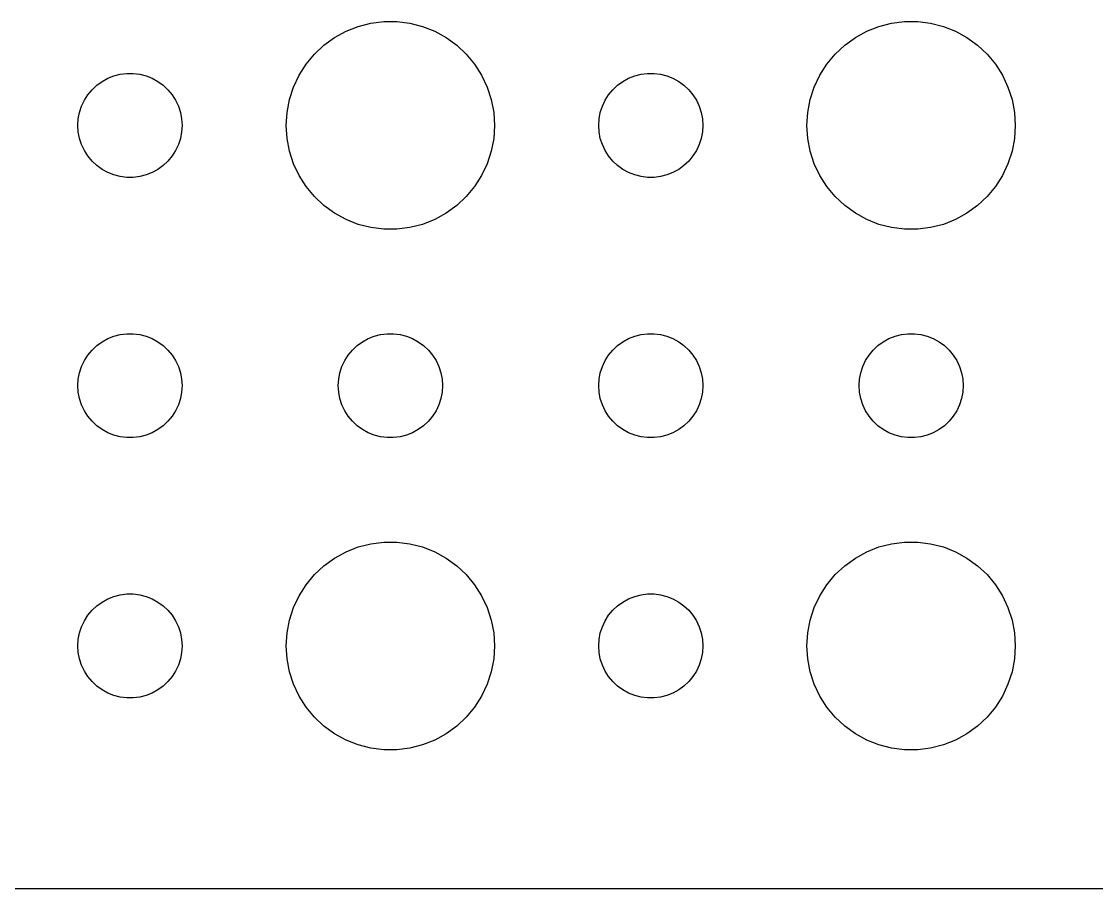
# Model space of a CAD drawing. Header units: metres. Extents: x -142 to 142, y -112 to 112.
# Drawn here: x -70.62 to -39.66, y -111.99 to -87.01 of the extents above; entities that cross this region are included whole.
import ezdxf

# ---------------------------------------------------------------- set-up
doc = ezdxf.new("R2010")
doc.units = ezdxf.units.M

msp = doc.modelspace()

# ---------------------------------------------------------------- linework, layer by layer
for p, q in [((-60.5621, -87.0531), (-60.1884, -87.0059)), ((-60.1884, -87.0059), (-59.8116, -87.0059)), ((-59.8116, -87.0059), (-59.4379, -87.0531)), ((-45.5621, -87.0531), (-45.1884, -87.0059)), ((-45.1884, -87.0059), (-44.8116, -87.0059)), ((-44.8116, -87.0059), (-44.4379, -87.0531)), ((-61.6075, -87.467), (-61.2773, -87.2855)), ((-61.2773, -87.2855), (-60.927, -87.1468)), ((-60.927, -87.1468), (-60.5621, -87.0531)), ((-59.4379, -87.0531), (-59.0729, -87.1468)), ((-59.0729, -87.1468), (-58.7227, -87.2855)), ((-58.7227, -87.2855), (-58.3925, -87.467)), ((-46.6075, -87.467), (-46.2773, -87.2855)), ((-46.2773, -87.2855), (-45.927, -87.1468)), ((-45.927, -87.1468), (-45.5621, -87.0531)), ((-44.4379, -87.0531), (-44.0729, -87.1468)), ((-44.0729, -87.1468), (-43.7227, -87.2855)), ((-43.7227, -87.2855), (-43.3925, -87.467)), ((-61.9123, -87.6885), (-61.6075, -87.467)), ((-58.3925, -87.467), (-58.0877, -87.6885)), ((-46.9123, -87.6885), (-46.6075, -87.467)), ((-43.3925, -87.467), (-43.0877, -87.6885)), ((-62.1869, -87.9464), (-61.9123, -87.6885)), ((-58.0877, -87.6885), (-57.8131, -87.9464)), ((-47.1869, -87.9464), (-46.9123, -87.6885)), ((-43.0877, -87.6885), (-42.8131, -87.9464)), ((-62.6289, -88.5547), (-62.427, -88.2366)), ((-62.427, -88.2366), (-62.1869, -87.9464)), ((-57.8131, -87.9464), (-57.5729, -88.2366)), ((-57.5729, -88.2366), (-57.3711, -88.5547)), ((-47.6289, -88.5547), (-47.427, -88.2366)), ((-47.427, -88.2366), (-47.1869, -87.9464)), ((-42.8131, -87.9464), (-42.5729, -88.2366)), ((-42.5729, -88.2366), (-42.3711, -88.5547)), ((-67.9635, -88.5734), (-67.7811, -88.5266)), ((-67.7811, -88.5266), (-67.5942, -88.503)), ((-67.5942, -88.503), (-67.4058, -88.503)), ((-67.4058, -88.503), (-67.2189, -88.5266)), ((-67.2189, -88.5266), (-67.0365, -88.5734)), ((-62.7893, -88.8956), (-62.6289, -88.5547)), ((-57.3711, -88.5547), (-57.2107, -88.8956)), ((-52.9635, -88.5734), (-52.7811, -88.5266)), ((-52.7811, -88.5266), (-52.5942, -88.503)), ((-52.5942, -88.503), (-52.4058, -88.503)), ((-52.4058, -88.503), (-52.2189, -88.5266)), ((-52.2189, -88.5266), (-52.0365, -88.5734)), ((-47.7893, -88.8956), (-47.6289, -88.5547)), ((-42.3711, -88.5547), (-42.2107, -88.8956)), ((-68.5934, -88.9732), (-68.4561, -88.8442)), ((-68.4561, -88.8442), (-68.3037, -88.7335)), ((-68.3037, -88.7335), (-68.1387, -88.6428)), ((-68.1387, -88.6428), (-67.9635, -88.5734)), ((-67.0365, -88.5734), (-66.8613, -88.6428)), ((-66.8613, -88.6428), (-66.6963, -88.7335)), ((-66.6963, -88.7335), (-66.5439, -88.8442)), ((-66.5439, -88.8442), (-66.4065, -88.9732)), ((-53.5934, -88.9732), (-53.4561, -88.8442)), ((-53.4561, -88.8442), (-53.3037, -88.7335)), ((-53.3037, -88.7335), (-53.1387, -88.6428)), ((-53.1387, -88.6428), (-52.9635, -88.5734)), ((-52.0365, -88.5734), (-51.8613, -88.6428)), ((-51.8613, -88.6428), (-51.6963, -88.7335)), ((-51.6963, -88.7335), (-51.5439, -88.8442)), ((-51.5439, -88.8442), (-51.4065, -88.9732)), ((-68.8145, -89.2774), (-68.7135, -89.1183)), ((-68.7135, -89.1183), (-68.5934, -88.9732)), ((-66.4065, -88.9732), (-66.2865, -89.1183)), ((-66.2865, -89.1183), (-66.1855, -89.2774)), ((-62.9057, -89.2539), (-62.7893, -88.8956)), ((-57.2107, -88.8956), (-57.0942, -89.2539)), ((-53.8145, -89.2774), (-53.7135, -89.1183)), ((-53.7135, -89.1183), (-53.5934, -88.9732)), ((-51.4065, -88.9732), (-51.2865, -89.1183)), ((-51.2865, -89.1183), (-51.1855, -89.2774)), ((-47.9057, -89.2539), (-47.7893, -88.8956)), ((-42.2107, -88.8956), (-42.0942, -89.2539)), ((-68.9529, -89.627), (-68.8947, -89.4478)), ((-68.8947, -89.4478), (-68.8145, -89.2774)), ((-66.1855, -89.2774), (-66.1053, -89.4478)), ((-66.1053, -89.4478), (-66.0471, -89.627)), ((-62.9763, -89.624), (-62.9057, -89.2539)), ((-57.0942, -89.2539), (-57.0237, -89.624)), ((-53.9529, -89.627), (-53.8947, -89.4478)), ((-53.8947, -89.4478), (-53.8145, -89.2774)), ((-51.1855, -89.2774), (-51.1053, -89.4478)), ((-51.1053, -89.4478), (-51.0471, -89.627)), ((-47.9763, -89.624), (-47.9057, -89.2539)), ((-42.0942, -89.2539), (-42.0237, -89.624)), ((-68.9882, -89.812), (-68.9529, -89.627)), ((-66.0471, -89.627), (-66.0118, -89.812)), ((-63, -90), (-62.9763, -89.624)), ((-57.0237, -89.624), (-57, -90)), ((-53.9882, -89.812), (-53.9529, -89.627)), ((-51.0471, -89.627), (-51.0118, -89.812)), ((-48, -90), (-47.9763, -89.624)), ((-42.0237, -89.624), (-42, -90)), ((-69, -90), (-68.9882, -89.812)), ((-68.9882, -90.188), (-69, -90)), ((-66.0118, -89.812), (-66, -90)), ((-66, -90), (-66.0118, -90.188)), ((-62.9763, -90.376), (-63, -90)), ((-57, -90), (-57.0237, -90.376)), ((-54, -90), (-53.9882, -89.812)), ((-53.9882, -90.188), (-54, -90)), ((-51.0118, -89.812), (-51, -90)), ((-51, -90), (-51.0118, -90.188)), ((-47.9763, -90.376), (-48, -90)), ((-42, -90), (-42.0237, -90.376)), ((-68.9529, -90.373), (-68.9882, -90.188)), ((-68.8947, -90.5522), (-68.9529, -90.373)), ((-66.0471, -90.373), (-66.1053, -90.5522)), ((-66.0118, -90.188), (-66.0471, -90.373)), ((-62.9057, -90.7461), (-62.9763, -90.376)), ((-57.0237, -90.376), (-57.0942, -90.7461)), ((-53.9529, -90.373), (-53.9882, -90.188)), ((-53.8947, -90.5522), (-53.9529, -90.373)), ((-51.0471, -90.373), (-51.1053, -90.5522)), ((-51.0118, -90.188), (-51.0471, -90.373)), ((-47.9057, -90.7461), (-47.9763, -90.376)), ((-42.0237, -90.376), (-42.0942, -90.7461)), ((-68.8145, -90.7226), (-68.8947, -90.5522)), ((-68.7135, -90.8817), (-68.8145, -90.7226)), ((-66.1855, -90.7226), (-66.2865, -90.8817)), ((-66.1053, -90.5522), (-66.1855, -90.7226)), ((-53.8145, -90.7226), (-53.8947, -90.5522)), ((-53.7135, -90.8817), (-53.8145, -90.7226)), ((-51.1855, -90.7226), (-51.2865, -90.8817)), ((-51.1053, -90.5522), (-51.1855, -90.7226)), ((-68.5934, -91.0268), (-68.7135, -90.8817)), ((-68.4561, -91.1558), (-68.5934, -91.0268)), ((-66.4065, -91.0268), (-66.5439, -91.1558)), ((-66.2865, -90.8817), (-66.4065, -91.0268)), ((-62.7893, -91.1044), (-62.9057, -90.7461)), ((-57.0942, -90.7461), (-57.2107, -91.1044)), ((-53.5934, -91.0268), (-53.7135, -90.8817)), ((-53.4561, -91.1558), (-53.5934, -91.0268)), ((-51.4065, -91.0268), (-51.5439, -91.1558)), ((-51.2865, -90.8817), (-51.4065, -91.0268)), ((-47.7893, -91.1044), (-47.9057, -90.7461)), ((-42.0942, -90.7461), (-42.2107, -91.1044)), ((-68.3037, -91.2665), (-68.4561, -91.1558)), ((-68.1387, -91.3572), (-68.3037, -91.2665)), ((-66.6963, -91.2665), (-66.8613, -91.3572)), ((-66.5439, -91.1558), (-66.6963, -91.2665)), ((-62.6289, -91.4453), (-62.7893, -91.1044)), ((-57.2107, -91.1044), (-57.3711, -91.4453)), ((-53.3037, -91.2665), (-53.4561, -91.1558)), ((-53.1387, -91.3572), (-53.3037, -91.2665)), ((-51.6963, -91.2665), (-51.8613, -91.3572)), ((-51.5439, -91.1558), (-51.6963, -91.2665)), ((-47.6289, -91.4453), (-47.7893, -91.1044)), ((-42.2107, -91.1044), (-42.3711, -91.4453)), ((-67.9635, -91.4266), (-68.1387, -91.3572)), ((-67.7811, -91.4734), (-67.9635, -91.4266)), ((-67.5942, -91.497), (-67.7811, -91.4734)), ((-67.4058, -91.497), (-67.5942, -91.497)), ((-67.2189, -91.4734), (-67.4058, -91.497)), ((-67.0365, -91.4266), (-67.2189, -91.4734)), ((-66.8613, -91.3572), (-67.0365, -91.4266)), ((-62.427, -91.7634), (-62.6289, -91.4453)), ((-57.3711, -91.4453), (-57.5729, -91.7634)), ((-52.9635, -91.4266), (-53.1387, -91.3572)), ((-52.7811, -91.4734), (-52.9635, -91.4266)), ((-52.5942, -91.497), (-52.7811, -91.4734)), ((-52.4058, -91.497), (-52.5942, -91.497)), ((-52.2189, -91.4734), (-52.4058, -91.497)), ((-52.0365, -91.4266), (-52.2189, -91.4734)), ((-51.8613, -91.3572), (-52.0365, -91.4266)), ((-47.427, -91.7634), (-47.6289, -91.4453)), ((-42.3711, -91.4453), (-42.5729, -91.7634)), ((-62.1869, -92.0536), (-62.427, -91.7634)), ((-57.5729, -91.7634), (-57.8131, -92.0536)), ((-47.1869, -92.0536), (-47.427, -91.7634)), ((-42.5729, -91.7634), (-42.8131, -92.0536)), ((-61.9123, -92.3115), (-62.1869, -92.0536)), ((-57.8131, -92.0536), (-58.0877, -92.3115)), ((-46.9123, -92.3115), (-47.1869, -92.0536)), ((-42.8131, -92.0536), (-43.0877, -92.3115)), ((-61.6075, -92.533), (-61.9123, -92.3115)), ((-61.2773, -92.7145), (-61.6075, -92.533)), ((-58.3925, -92.533), (-58.7227, -92.7145)), ((-58.0877, -92.3115), (-58.3925, -92.533)), ((-46.6075, -92.533), (-46.9123, -92.3115)), ((-46.2773, -92.7145), (-46.6075, -92.533)), ((-43.3925, -92.533), (-43.7227, -92.7145)), ((-43.0877, -92.3115), (-43.3925, -92.533)), ((-60.927, -92.8532), (-61.2773, -92.7145)), ((-60.5621, -92.9469), (-60.927, -92.8532)), ((-59.0729, -92.8532), (-59.4379, -92.9469)), ((-58.7227, -92.7145), (-59.0729, -92.8532)), ((-45.927, -92.8532), (-46.2773, -92.7145)), ((-45.5621, -92.9469), (-45.927, -92.8532)), ((-44.0729, -92.8532), (-44.4379, -92.9469)), ((-43.7227, -92.7145), (-44.0729, -92.8532)), ((-60.1884, -92.9941), (-60.5621, -92.9469)), ((-59.8116, -92.9941), (-60.1884, -92.9941)), ((-59.4379, -92.9469), (-59.8116, -92.9941)), ((-45.1884, -92.9941), (-45.5621, -92.9469)), ((-44.8116, -92.9941), (-45.1884, -92.9941)), ((-44.4379, -92.9469), (-44.8116, -92.9941)), ((-68.4561, -96.3442), (-68.3037, -96.2335)), ((-68.3037, -96.2335), (-68.1387, -96.1428)), ((-68.1387, -96.1428), (-67.9635, -96.0734)), ((-67.9635, -96.0734), (-67.7811, -96.0266)), ((-67.7811, -96.0266), (-67.5942, -96.003)), ((-67.5942, -96.003), (-67.4058, -96.003)), ((-67.4058, -96.003), (-67.2189, -96.0266)), ((-67.2189, -96.0266), (-67.0365, -96.0734)), ((-67.0365, -96.0734), (-66.8613, -96.1428)), ((-66.8613, -96.1428), (-66.6963, -96.2335)), ((-66.6963, -96.2335), (-66.5439, -96.3442)), ((-60.9561, -96.3442), (-60.8037, -96.2335)), ((-60.8037, -96.2335), (-60.6387, -96.1428)), ((-60.6387, -96.1428), (-60.4635, -96.0734)), ((-60.4635, -96.0734), (-60.2811, -96.0266)), ((-60.2811, -96.0266), (-60.0942, -96.003)), ((-60.0942, -96.003), (-59.9058, -96.003)), ((-59.9058, -96.003), (-59.7189, -96.0266)), ((-59.7189, -96.0266), (-59.5365, -96.0734)), ((-59.5365, -96.0734), (-59.3613, -96.1428)), ((-59.3613, -96.1428), (-59.1963, -96.2335)), ((-59.1963, -96.2335), (-59.0439, -96.3442)), ((-53.4561, -96.3442), (-53.3037, -96.2335)), ((-53.3037, -96.2335), (-53.1387, -96.1428)), ((-53.1387, -96.1428), (-52.9635, -96.0734)), ((-52.9635, -96.0734), (-52.7811, -96.0266)), ((-52.7811, -96.0266), (-52.5942, -96.003)), ((-52.5942, -96.003), (-52.4058, -96.003)), ((-52.4058, -96.003), (-52.2189, -96.0266)), ((-52.2189, -96.0266), (-52.0365, -96.0734)), ((-52.0365, -96.0734), (-51.8613, -96.1428)), ((-51.8613, -96.1428), (-51.6963, -96.2335)), ((-51.6963, -96.2335), (-51.5439, -96.3442)), ((-45.9561, -96.3442), (-45.8037, -96.2335)), ((-45.8037, -96.2335), (-45.6387, -96.1428)), ((-45.6387, -96.1428), (-45.4635, -96.0734)), ((-45.4635, -96.0734), (-45.2811, -96.0266)), ((-45.2811, -96.0266), (-45.0942, -96.003)), ((-45.0942, -96.003), (-44.9058, -96.003)), ((-44.9058, -96.003), (-44.7189, -96.0266)), ((-44.7189, -96.0266), (-44.5365, -96.0734)), ((-44.5365, -96.0734), (-44.3613, -96.1428)), ((-44.3613, -96.1428), (-44.1963, -96.2335)), ((-44.1963, -96.2335), (-44.0439, -96.3442)), ((-68.7135, -96.6183), (-68.5934, -96.4732)), ((-68.5934, -96.4732), (-68.4561, -96.3442)), ((-66.5439, -96.3442), (-66.4065, -96.4732)), ((-66.4065, -96.4732), (-66.2865, -96.6183)), ((-61.2135, -96.6183), (-61.0934, -96.4732)), ((-61.0934, -96.4732), (-60.9561, -96.3442)), ((-59.0439, -96.3442), (-58.9065, -96.4732)), ((-58.9065, -96.4732), (-58.7865, -96.6183)), ((-53.7135, -96.6183), (-53.5934, -96.4732)), ((-53.5934, -96.4732), (-53.4561, -96.3442)), ((-51.5439, -96.3442), (-51.4065, -96.4732)), ((-51.4065, -96.4732), (-51.2865, -96.6183)), ((-46.2135, -96.6183), (-46.0934, -96.4732)), ((-46.0934, -96.4732), (-45.9561, -96.3442)), ((-44.0439, -96.3442), (-43.9065, -96.4732)), ((-43.9065, -96.4732), (-43.7865, -96.6183)), ((-68.8947, -96.9478), (-68.8145, -96.7774)), ((-68.8145, -96.7774), (-68.7135, -96.6183)), ((-66.2865, -96.6183), (-66.1855, -96.7774)), ((-66.1855, -96.7774), (-66.1053, -96.9478)), ((-61.3947, -96.9478), (-61.3145, -96.7774)), ((-61.3145, -96.7774), (-61.2135, -96.6183)), ((-58.7865, -96.6183), (-58.6855, -96.7774)), ((-58.6855, -96.7774), (-58.6053, -96.9478)), ((-53.8947, -96.9478), (-53.8145, -96.7774)), ((-53.8145, -96.7774), (-53.7135, -96.6183)), ((-51.2865, -96.6183), (-51.1855, -96.7774)), ((-51.1855, -96.7774), (-51.1053, -96.9478)), ((-46.3947, -96.9478), (-46.3145, -96.7774)), ((-46.3145, -96.7774), (-46.2135, -96.6183)), ((-43.7865, -96.6183), (-43.6855, -96.7774)), ((-43.6855, -96.7774), (-43.6053, -96.9478)), ((-68.9882, -97.312), (-68.9529, -97.127)), ((-68.9529, -97.127), (-68.8947, -96.9478)), ((-66.1053, -96.9478), (-66.0471, -97.127)), ((-66.0471, -97.127), (-66.0118, -97.312)), ((-61.4882, -97.312), (-61.4529, -97.127)), ((-61.4529, -97.127), (-61.3947, -96.9478)), ((-58.6053, -96.9478), (-58.5471, -97.127)), ((-58.5471, -97.127), (-58.5118, -97.312)), ((-53.9882, -97.312), (-53.9529, -97.127)), ((-53.9529, -97.127), (-53.8947, -96.9478)), ((-51.1053, -96.9478), (-51.0471, -97.127)), ((-51.0471, -97.127), (-51.0118, -97.312)), ((-46.4882, -97.312), (-46.4529, -97.127)), ((-46.4529, -97.127), (-46.3947, -96.9478)), ((-43.6053, -96.9478), (-43.5471, -97.127)), ((-43.5471, -97.127), (-43.5118, -97.312)), ((-69, -97.5), (-68.9882, -97.312)), ((-68.9882, -97.688), (-69, -97.5)), ((-66.0118, -97.312), (-66, -97.5)), ((-66, -97.5), (-66.0118, -97.688)), ((-61.5, -97.5), (-61.4882, -97.312)), ((-61.4882, -97.688), (-61.5, -97.5)), ((-58.5118, -97.312), (-58.5, -97.5)), ((-58.5, -97.5), (-58.5118, -97.688)), ((-54, -97.5), (-53.9882, -97.312)), ((-53.9882, -97.688), (-54, -97.5)), ((-51.0118, -97.312), (-51, -97.5)), ((-51, -97.5), (-51.0118, -97.688)), ((-46.5, -97.5), (-46.4882, -97.312)), ((-46.4882, -97.688), (-46.5, -97.5)), ((-43.5118, -97.312), (-43.5, -97.5)), ((-43.5, -97.5), (-43.5118, -97.688)), ((-68.9529, -97.873), (-68.9882, -97.688)), ((-66.0118, -97.688), (-66.0471, -97.873)), ((-61.4529, -97.873), (-61.4882, -97.688)), ((-58.5118, -97.688), (-58.5471, -97.873)), ((-53.9529, -97.873), (-53.9882, -97.688)), ((-51.0118, -97.688), (-51.0471, -97.873)), ((-46.4529, -97.873), (-46.4882, -97.688)), ((-43.5118, -97.688), (-43.5471, -97.873)), ((-68.8947, -98.0522), (-68.9529, -97.873)), ((-68.8145, -98.2226), (-68.8947, -98.0522)), ((-66.1053, -98.0522), (-66.1855, -98.2226)), ((-66.0471, -97.873), (-66.1053, -98.0522)), ((-61.3947, -98.0522), (-61.4529, -97.873)), ((-61.3145, -98.2226), (-61.3947, -98.0522)), ((-58.6053, -98.0522), (-58.6855, -98.2226)), ((-58.5471, -97.873), (-58.6053, -98.0522)), ((-53.8947, -98.0522), (-53.9529, -97.873)), ((-53.8145, -98.2226), (-53.8947, -98.0522)), ((-51.1053, -98.0522), (-51.1855, -98.2226)), ((-51.0471, -97.873), (-51.1053, -98.0522)), ((-46.3947, -98.0522), (-46.4529, -97.873)), ((-46.3145, -98.2226), (-46.3947, -98.0522)), ((-43.6053, -98.0522), (-43.6855, -98.2226)), ((-43.5471, -97.873), (-43.6053, -98.0522)), ((-68.7135, -98.3817), (-68.8145, -98.2226)), ((-68.5934, -98.5268), (-68.7135, -98.3817)), ((-66.2865, -98.3817), (-66.4065, -98.5268)), ((-66.1855, -98.2226), (-66.2865, -98.3817)), ((-61.2135, -98.3817), (-61.3145, -98.2226)), ((-61.0934, -98.5268), (-61.2135, -98.3817)), ((-58.7865, -98.3817), (-58.9065, -98.5268)), ((-58.6855, -98.2226), (-58.7865, -98.3817)), ((-53.7135, -98.3817), (-53.8145, -98.2226)), ((-53.5934, -98.5268), (-53.7135, -98.3817)), ((-51.2865, -98.3817), (-51.4065, -98.5268)), ((-51.1855, -98.2226), (-51.2865, -98.3817)), ((-46.2135, -98.3817), (-46.3145, -98.2226)), ((-46.0934, -98.5268), (-46.2135, -98.3817)), ((-43.7865, -98.3817), (-43.9065, -98.5268)), ((-43.6855, -98.2226), (-43.7865, -98.3817)), ((-68.4561, -98.6558), (-68.5934, -98.5268)), ((-68.3037, -98.7665), (-68.4561, -98.6558)), ((-68.1387, -98.8572), (-68.3037, -98.7665)), ((-66.6963, -98.7665), (-66.8613, -98.8572)), ((-66.5439, -98.6558), (-66.6963, -98.7665)), ((-66.4065, -98.5268), (-66.5439, -98.6558)), ((-60.9561, -98.6558), (-61.0934, -98.5268)), ((-60.8037, -98.7665), (-60.9561, -98.6558)), ((-60.6387, -98.8572), (-60.8037, -98.7665)), ((-59.1963, -98.7665), (-59.3613, -98.8572)), ((-59.0439, -98.6558), (-59.1963, -98.7665)), ((-58.9065, -98.5268), (-59.0439, -98.6558)), ((-53.4561, -98.6558), (-53.5934, -98.5268)), ((-53.3037, -98.7665), (-53.4561, -98.6558)), ((-53.1387, -98.8572), (-53.3037, -98.7665)), ((-51.6963, -98.7665), (-51.8613, -98.8572)), ((-51.5439, -98.6558), (-51.6963, -98.7665)), ((-51.4065, -98.5268), (-51.5439, -98.6558)), ((-45.9561, -98.6558), (-46.0934, -98.5268)), ((-45.8037, -98.7665), (-45.9561, -98.6558)), ((-45.6387, -98.8572), (-45.8037, -98.7665)), ((-44.1963, -98.7665), (-44.3613, -98.8572)), ((-44.0439, -98.6558), (-44.1963, -98.7665)), ((-43.9065, -98.5268), (-44.0439, -98.6558)), ((-67.9635, -98.9266), (-68.1387, -98.8572)), ((-67.7811, -98.9734), (-67.9635, -98.9266)), ((-67.5942, -98.997), (-67.7811, -98.9734)), ((-67.4058, -98.997), (-67.5942, -98.997)), ((-67.2189, -98.9734), (-67.4058, -98.997)), ((-67.0365, -98.9266), (-67.2189, -98.9734)), ((-66.8613, -98.8572), (-67.0365, -98.9266)), ((-60.4635, -98.9266), (-60.6387, -98.8572)), ((-60.2811, -98.9734), (-60.4635, -98.9266)), ((-60.0942, -98.997), (-60.2811, -98.9734)), ((-59.9058, -98.997), (-60.0942, -98.997)), ((-59.7189, -98.9734), (-59.9058, -98.997)), ((-59.5365, -98.9266), (-59.7189, -98.9734)), ((-59.3613, -98.8572), (-59.5365, -98.9266)), ((-52.9635, -98.9266), (-53.1387, -98.8572)), ((-52.7811, -98.9734), (-52.9635, -98.9266)), ((-52.5942, -98.997), (-52.7811, -98.9734)), ((-52.4058, -98.997), (-52.5942, -98.997)), ((-52.2189, -98.9734), (-52.4058, -98.997)), ((-52.0365, -98.9266), (-52.2189, -98.9734)), ((-51.8613, -98.8572), (-52.0365, -98.9266)), ((-45.4635, -98.9266), (-45.6387, -98.8572)), ((-45.2811, -98.9734), (-45.4635, -98.9266)), ((-45.0942, -98.997), (-45.2811, -98.9734)), ((-44.9058, -98.997), (-45.0942, -98.997)), ((-44.7189, -98.9734), (-44.9058, -98.997)), ((-44.5365, -98.9266), (-44.7189, -98.9734)), ((-44.3613, -98.8572), (-44.5365, -98.9266)), ((-61.2773, -102.286), (-60.927, -102.147)), ((-60.927, -102.147), (-60.5621, -102.053)), ((-60.5621, -102.053), (-60.1884, -102.006)), ((-60.1884, -102.006), (-59.8116, -102.006)), ((-59.8116, -102.006), (-59.4379, -102.053)), ((-59.4379, -102.053), (-59.0729, -102.147)), ((-59.0729, -102.147), (-58.7227, -102.286)), ((-46.2773, -102.286), (-45.927, -102.147)), ((-45.927, -102.147), (-45.5621, -102.053)), ((-45.5621, -102.053), (-45.1884, -102.006)), ((-45.1884, -102.006), (-44.8116, -102.006)), ((-44.8116, -102.006), (-44.4379, -102.053)), ((-44.4379, -102.053), (-44.0729, -102.147)), ((-44.0729, -102.147), (-43.7227, -102.286)), ((-61.9123, -102.688), (-61.6075, -102.467)), ((-61.6075, -102.467), (-61.2773, -102.286)), ((-58.7227, -102.286), (-58.3925, -102.467)), ((-58.3925, -102.467), (-58.0877, -102.688)), ((-46.9123, -102.688), (-46.6075, -102.467)), ((-46.6075, -102.467), (-46.2773, -102.286)), ((-43.7227, -102.286), (-43.3925, -102.467)), ((-43.3925, -102.467), (-43.0877, -102.688)), ((-62.1869, -102.946), (-61.9123, -102.688)), ((-58.0877, -102.688), (-57.8131, -102.946)), ((-47.1869, -102.946), (-46.9123, -102.688)), ((-43.0877, -102.688), (-42.8131, -102.946)), ((-62.427, -103.237), (-62.1869, -102.946)), ((-57.8131, -102.946), (-57.5729, -103.237)), ((-47.427, -103.237), (-47.1869, -102.946)), ((-42.8131, -102.946), (-42.5729, -103.237)), ((-62.6289, -103.555), (-62.427, -103.237)), ((-57.5729, -103.237), (-57.3711, -103.555)), ((-47.6289, -103.555), (-47.427, -103.237)), ((-42.5729, -103.237), (-42.3711, -103.555)), ((-68.3037, -103.734), (-68.1387, -103.643)), ((-68.1387, -103.643), (-67.9635, -103.573)), ((-67.9635, -103.573), (-67.7811, -103.527)), ((-67.7811, -103.527), (-67.5942, -103.503)), ((-67.5942, -103.503), (-67.4058, -103.503)), ((-67.4058, -103.503), (-67.2189, -103.527)), ((-67.2189, -103.527), (-67.0365, -103.573)), ((-67.0365, -103.573), (-66.8613, -103.643)), ((-66.8613, -103.643), (-66.6963, -103.734)), ((-62.7893, -103.896), (-62.6289, -103.555)), ((-57.3711, -103.555), (-57.2107, -103.896)), ((-53.3037, -103.734), (-53.1387, -103.643)), ((-53.1387, -103.643), (-52.9635, -103.573)), ((-52.9635, -103.573), (-52.7811, -103.527)), ((-52.7811, -103.527), (-52.5942, -103.503)), ((-52.5942, -103.503), (-52.4058, -103.503)), ((-52.4058, -103.503), (-52.2189, -103.527)), ((-52.2189, -103.527), (-52.0365, -103.573)), ((-52.0365, -103.573), (-51.8613, -103.643)), ((-51.8613, -103.643), (-51.6963, -103.734)), ((-47.7893, -103.896), (-47.6289, -103.555)), ((-42.3711, -103.555), (-42.2107, -103.896)), ((-68.7135, -104.118), (-68.5934, -103.973)), ((-68.5934, -103.973), (-68.4561, -103.844)), ((-68.4561, -103.844), (-68.3037, -103.734)), ((-66.6963, -103.734), (-66.5439, -103.844)), ((-66.5439, -103.844), (-66.4065, -103.973)), ((-66.4065, -103.973), (-66.2865, -104.118)), ((-62.9057, -104.254), (-62.7893, -103.896)), ((-57.2107, -103.896), (-57.0942, -104.254)), ((-53.7135, -104.118), (-53.5934, -103.973)), ((-53.5934, -103.973), (-53.4561, -103.844)), ((-53.4561, -103.844), (-53.3037, -103.734)), ((-51.6963, -103.734), (-51.5439, -103.844)), ((-51.5439, -103.844), (-51.4065, -103.973)), ((-51.4065, -103.973), (-51.2865, -104.118)), ((-47.9057, -104.254), (-47.7893, -103.896)), ((-42.2107, -103.896), (-42.0942, -104.254)), ((-68.8947, -104.448), (-68.8145, -104.277)), ((-68.8145, -104.277), (-68.7135, -104.118)), ((-66.2865, -104.118), (-66.1855, -104.277)), ((-66.1855, -104.277), (-66.1053, -104.448)), ((-62.9763, -104.624), (-62.9057, -104.254)), ((-57.0942, -104.254), (-57.0237, -104.624)), ((-53.8947, -104.448), (-53.8145, -104.277)), ((-53.8145, -104.277), (-53.7135, -104.118)), ((-51.2865, -104.118), (-51.1855, -104.277)), ((-51.1855, -104.277), (-51.1053, -104.448)), ((-47.9763, -104.624), (-47.9057, -104.254)), ((-42.0942, -104.254), (-42.0237, -104.624)), ((-68.9882, -104.812), (-68.9529, -104.627)), ((-68.9529, -104.627), (-68.8947, -104.448)), ((-66.1053, -104.448), (-66.0471, -104.627)), ((-66.0471, -104.627), (-66.0118, -104.812)), ((-63, -105), (-62.9763, -104.624)), ((-57.0237, -104.624), (-57, -105)), ((-53.9882, -104.812), (-53.9529, -104.627)), ((-53.9529, -104.627), (-53.8947, -104.448)), ((-51.1053, -104.448), (-51.0471, -104.627)), ((-51.0471, -104.627), (-51.0118, -104.812)), ((-48, -105), (-47.9763, -104.624)), ((-42.0237, -104.624), (-42, -105)), ((-69, -105), (-68.9882, -104.812)), ((-66.0118, -104.812), (-66, -105)), ((-54, -105), (-53.9882, -104.812)), ((-51.0118, -104.812), (-51, -105)), ((-68.9882, -105.188), (-69, -105)), ((-68.9529, -105.373), (-68.9882, -105.188)), ((-66.0118, -105.188), (-66.0471, -105.373)), ((-66, -105), (-66.0118, -105.188)), ((-62.9763, -105.376), (-63, -105)), ((-57, -105), (-57.0237, -105.376)), ((-53.9882, -105.188), (-54, -105)), ((-53.9529, -105.373), (-53.9882, -105.188)), ((-51.0118, -105.188), (-51.0471, -105.373)), ((-51, -105), (-51.0118, -105.188)), ((-47.9763, -105.376), (-48, -105)), ((-42, -105), (-42.0237, -105.376)), ((-68.8947, -105.552), (-68.9529, -105.373)), ((-68.8145, -105.723), (-68.8947, -105.552)), ((-66.1053, -105.552), (-66.1855, -105.723)), ((-66.0471, -105.373), (-66.1053, -105.552)), ((-62.9057, -105.746), (-62.9763, -105.376)), ((-57.0237, -105.376), (-57.0942, -105.746)), ((-53.8947, -105.552), (-53.9529, -105.373)), ((-53.8145, -105.723), (-53.8947, -105.552)), ((-51.1053, -105.552), (-51.1855, -105.723)), ((-51.0471, -105.373), (-51.1053, -105.552)), ((-47.9057, -105.746), (-47.9763, -105.376)), ((-42.0237, -105.376), (-42.0942, -105.746)), ((-68.7135, -105.882), (-68.8145, -105.723)), ((-68.5934, -106.027), (-68.7135, -105.882)), ((-66.2865, -105.882), (-66.4065, -106.027)), ((-66.1855, -105.723), (-66.2865, -105.882)), ((-62.7893, -106.104), (-62.9057, -105.746)), ((-57.0942, -105.746), (-57.2107, -106.104)), ((-53.7135, -105.882), (-53.8145, -105.723)), ((-53.5934, -106.027), (-53.7135, -105.882)), ((-51.2865, -105.882), (-51.4065, -106.027)), ((-51.1855, -105.723), (-51.2865, -105.882)), ((-47.7893, -106.104), (-47.9057, -105.746)), ((-42.0942, -105.746), (-42.2107, -106.104)), ((-68.4561, -106.156), (-68.5934, -106.027)), ((-68.3037, -106.266), (-68.4561, -106.156)), ((-66.5439, -106.156), (-66.6963, -106.266)), ((-66.4065, -106.027), (-66.5439, -106.156)), ((-62.6289, -106.445), (-62.7893, -106.104)), ((-57.2107, -106.104), (-57.3711, -106.445)), ((-53.4561, -106.156), (-53.5934, -106.027)), ((-53.3037, -106.266), (-53.4561, -106.156)), ((-51.5439, -106.156), (-51.6963, -106.266)), ((-51.4065, -106.027), (-51.5439, -106.156)), ((-47.6289, -106.445), (-47.7893, -106.104)), ((-42.2107, -106.104), (-42.3711, -106.445)), ((-68.1387, -106.357), (-68.3037, -106.266)), ((-67.9635, -106.427), (-68.1387, -106.357)), ((-67.7811, -106.473), (-67.9635, -106.427)), ((-67.5942, -106.497), (-67.7811, -106.473)), ((-67.4058, -106.497), (-67.5942, -106.497)), ((-67.2189, -106.473), (-67.4058, -106.497)), ((-67.0365, -106.427), (-67.2189, -106.473)), ((-66.8613, -106.357), (-67.0365, -106.427)), ((-66.6963, -106.266), (-66.8613, -106.357)), ((-62.427, -106.763), (-62.6289, -106.445)), ((-57.3711, -106.445), (-57.5729, -106.763)), ((-53.1387, -106.357), (-53.3037, -106.266)), ((-52.9635, -106.427), (-53.1387, -106.357)), ((-52.7811, -106.473), (-52.9635, -106.427)), ((-52.5942, -106.497), (-52.7811, -106.473)), ((-52.4058, -106.497), (-52.5942, -106.497)), ((-52.2189, -106.473), (-52.4058, -106.497)), ((-52.0365, -106.427), (-52.2189, -106.473)), ((-51.8613, -106.357), (-52.0365, -106.427)), ((-51.6963, -106.266), (-51.8613, -106.357)), ((-47.427, -106.763), (-47.6289, -106.445)), ((-42.3711, -106.445), (-42.5729, -106.763)), ((-62.1869, -107.054), (-62.427, -106.763)), ((-57.5729, -106.763), (-57.8131, -107.054)), ((-47.1869, -107.054), (-47.427, -106.763)), ((-42.5729, -106.763), (-42.8131, -107.054)), ((-61.9123, -107.312), (-62.1869, -107.054)), ((-57.8131, -107.054), (-58.0877, -107.312)), ((-46.9123, -107.312), (-47.1869, -107.054)), ((-42.8131, -107.054), (-43.0877, -107.312)), ((-61.6075, -107.533), (-61.9123, -107.312)), ((-58.0877, -107.312), (-58.3925, -107.533)), ((-46.6075, -107.533), (-46.9123, -107.312)), ((-43.0877, -107.312), (-43.3925, -107.533)), ((-61.2773, -107.714), (-61.6075, -107.533)), ((-60.927, -107.853), (-61.2773, -107.714)), ((-58.7227, -107.714), (-59.0729, -107.853)), ((-58.3925, -107.533), (-58.7227, -107.714)), ((-46.2773, -107.714), (-46.6075, -107.533)), ((-45.927, -107.853), (-46.2773, -107.714)), ((-43.7227, -107.714), (-44.0729, -107.853)), ((-43.3925, -107.533), (-43.7227, -107.714)), ((-60.5621, -107.947), (-60.927, -107.853)), ((-60.1884, -107.994), (-60.5621, -107.947)), ((-59.8116, -107.994), (-60.1884, -107.994)), ((-59.4379, -107.947), (-59.8116, -107.994)), ((-59.0729, -107.853), (-59.4379, -107.947)), ((-45.5621, -107.947), (-45.927, -107.853)), ((-45.1884, -107.994), (-45.5621, -107.947)), ((-44.8116, -107.994), (-45.1884, -107.994)), ((-44.4379, -107.947), (-44.8116, -107.994)), ((-44.0729, -107.853), (-44.4379, -107.947)), ((-137.314, -111.99), (137.314, -111.99))]:
    msp.add_line(p, q)

doc.saveas('drawing.dxf')
